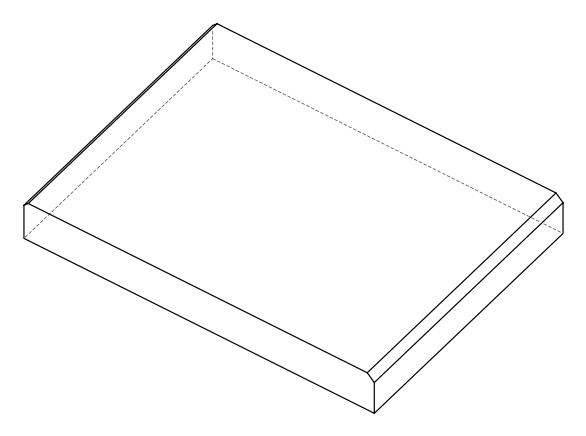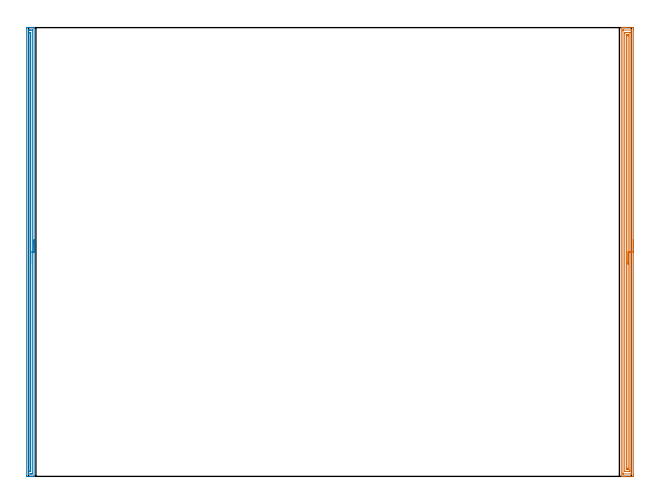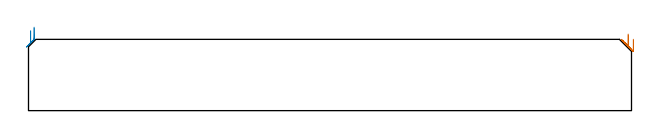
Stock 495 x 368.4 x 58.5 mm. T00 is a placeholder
(PLAN: 2 operations, 0 tool changes, 21 min)
(1 AREA_MILL | FG_CHAMFER_SURFACE | UGT0205_001 | 12 min | 18052 mm3)
(2 AREA_MILL_1 | FG_CHAMFER_SURFACE_1 | UGT0205_001 | 9 min | 6854 mm3)
(TOOL UGT0205_001 | Chamfer Mill 20 x 3 x 45 deg. | D20 FL50 Z2)
(OP 1 AREA_MILL)
G17 G21 G94 G90
T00 M6
G54
G17 G0 G90 X496.5 Y194.2 S1061 M3
G43 Z68.5 H0
Z58.6
G94 G1 Y194.162 Z57.728 F250.
Y194.048 Z56.863
Y193.859 Z56.012
Y193.597 Z55.18
Y193.263 Z54.374
Y192.86 Z53.6
Y192.392 Z52.864
Y191.86 Z52.172
Y191.271 Z51.529
Y190.628 Z50.94
Y189.936 Z50.408
Y189.2 Z49.94
Y188.426 Z49.537
Y187.62 Z49.203
Y186.788 Z48.941
Y185.936 Z48.752
Y185.072 Z48.638
Y184.2 Z48.6
Y0.988
X496.499 Y0.618 Z48.601
X496.495 Y0.101 Z48.603
X496.492 Y0.008 Z48.606
X495.981 Y0. Z49.116
X489.778 Z55.317
X489.231 Z55.866
X488.891 Z56.205
X488.345 Z56.751
X488.005 Z57.09
X487.325 Z57.774
X486.998 Z58.102
X486.629 Z58.462
X486.603 Y0.009 Z58.488
X486.6 Y0.171 Z58.5
Y368.229
X486.603 Y368.391 Z58.488
X486.629 Y368.4 Z58.462
X486.998 Z58.102
X487.325 Z57.774
X488.005 Z57.09
X489.231 Z55.866
X489.778 Z55.317
X490.391 Z54.705
X495.708 Z49.389
X495.981 Y368.397 Z49.116
X496.492 Y368.392 Z48.606
X496.495 Y368.299 Z48.603
X496.499 Y367.782 Z48.601
X496.5 Y367.259 Z48.6
Y184.2
X495.086 Z50.014
X495.085 Y2.184 Z50.015
X495.084 Y2.073 Z50.016
X495.081 Y2.02 Z50.019
X495.08 Y2.013 Z50.02
X495.064 Y2.009 Z50.036
X495.012 Y2.005 Z50.088
X494.61 Y2. Z50.49
X488.406 Z56.694
X488.151 Y2.004 Z56.949
X488.042 Y2.008 Z57.058
X488.024 Y2.01 Z57.076
X488.021 Y2.025 Z57.079
X488.018 Y2.076 Z57.082
X488.015 Y2.182 Z57.085
X488.014 Y2.395 Z57.086
X488.015 Y366.216 Z57.085
X488.016 Y366.327 Z57.084
X488.019 Y366.381 Z57.081
X488.02 Y366.387 Z57.08
X488.036 Y366.391 Z57.064
X488.089 Y366.395 Z57.011
X488.49 Y366.4 Z56.61
X494.694 Z50.406
X494.949 Y366.397 Z50.151
X495.058 Y366.392 Z50.042
X495.076 Y366.39 Z50.024
X495.079 Y366.376 Z50.021
X495.082 Y366.324 Z50.018
X495.085 Y366.218 Z50.015
X495.086 Y366.005 Z50.014
Y184.2
X493.672 Z51.428
X493.671 Y5.085 Z51.429
X493.67 Y4.734 Z51.43
X493.667 Y4.191 Z51.433
X493.665 Y4.025 Z51.435
X493.504 Y4.008 Z51.596
X493.323 Y4.004 Z51.777
X492.626 Y4. Z52.474
X489.778 Y4.001 Z55.322
X489.588 Y4.005 Z55.512
X489.462 Y4.01 Z55.638
X489.434 Y4.016 Z55.666
X489.433 Y4.033 Z55.667
X489.431 Y4.074 Z55.669
X489.429 Y4.191 Z55.671
Y363.315
X489.43 Y363.666 Z55.67
X489.433 Y364.209 Z55.667
X489.435 Y364.375 Z55.665
X489.596 Y364.392 Z55.504
X489.778 Y364.396 Z55.322
X490.474 Y364.4 Z54.626
X493.323 Y364.399 Z51.777
X493.512 Y364.395 Z51.588
X493.638 Y364.39 Z51.462
X493.666 Y364.384 Z51.434
X493.667 Y364.368 Z51.433
X493.67 Y364.326 Z51.43
X493.671 Y364.209 Z51.429
X493.672 Y184.2 Z51.428
X492.257 Z52.843
Y6.871
X492.253 Y6.162 Z52.847
X492.25 Y6.058 Z52.85
X492.246 Y6.01 Z52.854
X492.198 Y6.008 Z52.902
X491.982 Y6.004 Z53.118
X491.55 Y6. Z53.55
X491.528 Z53.572
X491.112 Y6.004 Z53.988
X490.904 Y6.008 Z54.196
X490.857 Y6.01 Z54.243
X490.85 Y6.041 Z54.25
X490.848 Y6.104 Z54.252
X490.843 Y6.69 Z54.257
Y6.871
Y361.529
X490.847 Y362.238 Z54.253
X490.85 Y362.342 Z54.25
X490.854 Y362.39 Z54.246
X490.902 Y362.392 Z54.198
X491.118 Y362.396 Z53.982
X491.55 Y362.4 Z53.55
X491.572 Z53.528
X491.988 Y362.396 Z53.112
X492.196 Y362.392 Z52.904
X492.244 Y362.39 Z52.856
X492.25 Y362.359 Z52.85
X492.252 Y362.296 Z52.848
X492.257 Y361.71 Z52.843
Y361.529
Y184.2
Y183.328 Z52.881
Y182.464 Z52.995
Y181.612 Z53.183
Y180.78 Z53.446
Y179.974 Z53.78
Y179.2 Z54.182
Y178.464 Z54.651
Y177.772 Z55.182
Y177.129 Z55.772
Y176.54 Z56.415
Y176.008 Z57.107
Y175.54 Z57.843
Y175.137 Z58.616
Y174.803 Z59.422
Y174.541 Z60.254
Y174.352 Z61.106
Y174.238 Z61.971
Y174.2 Z62.843
G0 Z68.5
M5
M2
(OP 2 AREA_MILL_1)
G17 G21 G94 G90
T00 M6
G54
G17 G0 G90 X4.6 Y194.2 S1061 M3
G43 Z68.5 H0
G94 G1 Y194.162 Z67.628 F250.
Y194.048 Z66.763
Y193.859 Z65.912
Y193.597 Z65.08
Y193.263 Z64.274
Y192.86 Z63.5
Y192.392 Z62.764
Y191.86 Z62.072
Y191.271 Z61.429
Y190.628 Z60.839
Y189.936 Z60.308
Y189.2 Z59.84
Y188.426 Z59.437
Y187.62 Z59.103
Y186.788 Z58.841
Y185.937 Z58.652
Y185.072 Z58.538
Y184.2 Z58.5
Y0.171
X4.594 Y0.01 Z58.493
X4.283 Y0. Z58.182
X3.981 Z57.881
X3.308 Z57.202
X2.092 Z55.989
X1.55 Z55.444
X-1.086 Y0.001 Z52.81
X-1.311 Y0.004 Z52.585
X-1.492 Y0.01 Z52.405
X-1.496 Y0.201 Z52.402
X-1.499 Y0.618 Z52.401
Y367.782
X-1.496 Y368.199 Z52.402
X-1.492 Y368.39 Z52.405
X-1.086 Y368.4 Z52.81
X1.55 Z55.444
X2.092 Z55.989
X2.429 Z56.325
X2.971 Z56.867
X3.308 Z57.202
X4.283 Z58.183
X4.594 Y368.39 Z58.493
X4.6 Y368.229 Z58.5
Y184.2
X3.186 Z57.086
X3.185 Y2.529 Z57.085
X3.184 Y2.405 Z57.084
X3.179 Y2.029 Z57.079
X2.818 Y2.009 Z56.718
X2.429 Y2.003 Z56.329
X1.948 Y2. Z55.848
X1.55 Z55.45
X0.19 Z54.09
X-0.006 Z53.894
X-0.038 Y2.002 Z53.862
X-0.071 Y2.006 Z53.829
X-0.079 Y2.01 Z53.821
X-0.082 Y2.015 Z53.818
X-0.084 Y2.044 Z53.816
X-0.086 Y2.281 Z53.814
Y2.405
X-0.085 Y365.871 Z53.815
X-0.084 Y365.995 Z53.816
X-0.079 Y366.371 Z53.821
X0.282 Y366.391 Z54.182
X0.671 Y366.397 Z54.571
X1.152 Y366.4 Z55.052
X1.55 Z55.45
X2.91 Z56.81
X3.106 Z57.006
X3.137 Y366.398 Z57.037
X3.171 Y366.394 Z57.071
X3.179 Y366.39 Z57.079
X3.181 Y366.385 Z57.081
X3.184 Y366.356 Z57.084
X3.185 Y366.119 Z57.085
X3.186 Y365.995 Z57.086
Y184.2
X1.772 Z55.672
X1.771 Y4.86 Z55.671
X1.77 Y4.191 Z55.67
X1.768 Y4.079 Z55.668
X1.765 Y4.025 Z55.665
X1.76 Y4.009 Z55.66
X1.734 Y4.005 Z55.634
X1.55 Y4.004 Z55.45
X1.362 Y4.008 Z55.262
X1.341 Y4.01 Z55.241
X1.335 Y4.02 Z55.235
X1.332 Y4.057 Z55.232
X1.33 Y4.116 Z55.23
X1.329 Y4.191 Z55.229
X1.328 Y4.417 Z55.228
Y363.541
X1.33 Y364.209 Z55.23
X1.332 Y364.321 Z55.232
X1.335 Y364.375 Z55.235
X1.34 Y364.391 Z55.24
X1.366 Y364.395 Z55.266
X1.55 Y364.396 Z55.45
X1.738 Y364.392 Z55.638
X1.759 Y364.39 Z55.659
X1.765 Y364.38 Z55.665
X1.768 Y364.343 Z55.668
X1.77 Y364.284 Z55.67
X1.771 Y364.209 Z55.671
Y363.984
X1.772 Y184.2 Z55.672
Y183.328 Z55.71
Y182.464 Z55.823
Y181.612 Z56.012
Y180.78 Z56.275
Y179.974 Z56.608
Y179.2 Z57.011
Y178.464 Z57.48
Y177.772 Z58.011
Y177.129 Z58.6
Y176.54 Z59.244
Y176.009 Z59.936
Y175.54 Z60.672
Y175.137 Z61.445
Y174.803 Z62.251
Y174.541 Z63.083
Y174.352 Z63.935
Y174.238 Z64.8
Y174.2 Z65.672
G0 Z68.5
M5
M2
